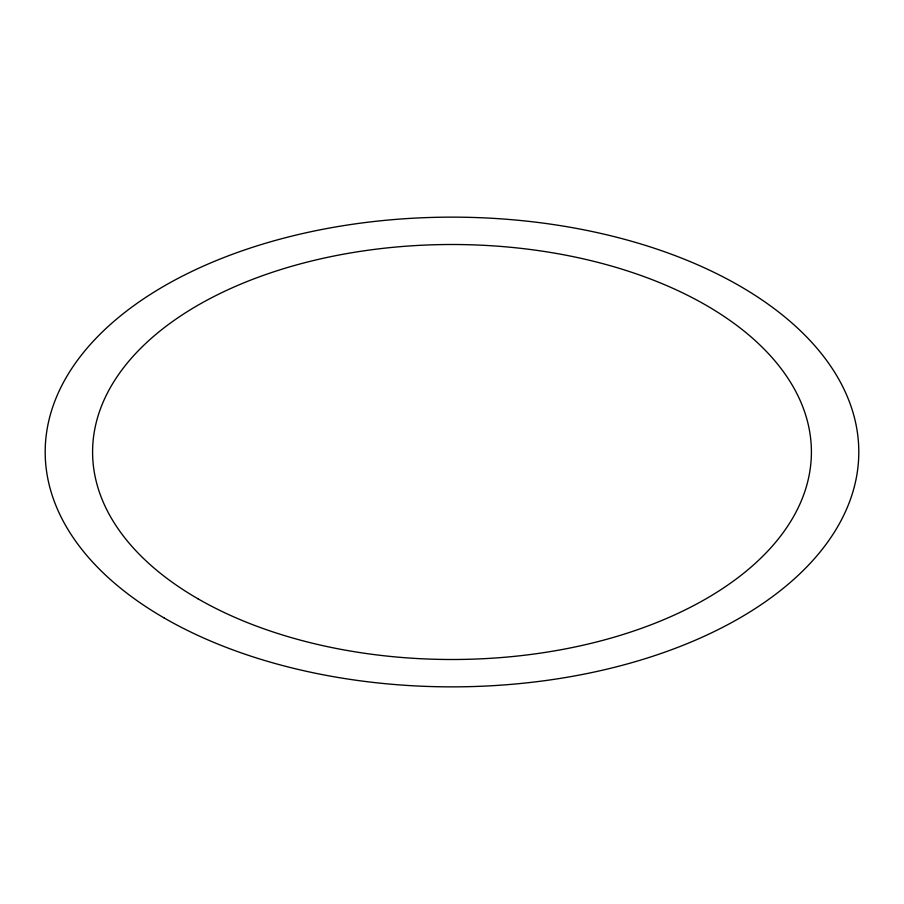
<?xml version="1.0" encoding="UTF-8"?>
<svg xmlns="http://www.w3.org/2000/svg" width="904" height="904" viewBox="0 0 904 904"><rect width="100%" height="100%" fill="white"/><g stroke="black" fill="none" stroke-linecap="round" stroke-linejoin="round"><path stroke-width="1.36" d="M164.347 618.076A406.8 234.859 0 0 0 844.935 512.783A406.8 234.859 0 0 0 346.718 225.141A406.8 234.859 0 0 0 164.347 618.076M197.863 598.731A359.408 207.502 0 0 0 799.159 505.709A359.408 207.502 0 0 0 358.978 251.572A359.408 207.502 0 0 0 197.863 598.731"/></g></svg>
